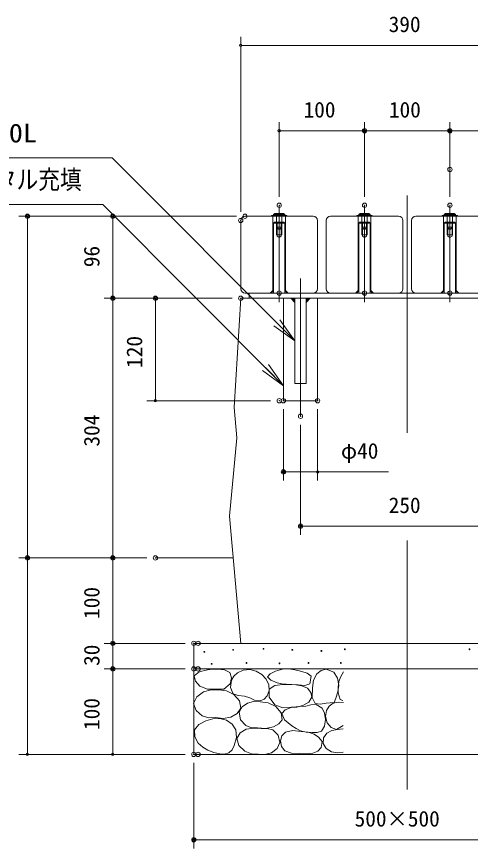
# Model space of a CAD drawing. Units: millimetres on the paper, scale 1:10. Extents: x 0 to 420, y 0 to 297.
# Drawn here: x 256.2 to 309.3, y 76 to 173.4 of the extents above; entities that cross this region are included whole.
import ezdxf
from ezdxf.enums import TextEntityAlignment as Align

# ---------------------------------------------------------------- set-up
doc = ezdxf.new("R2010")
doc.units = ezdxf.units.MM
doc.header["$PDMODE"] = 32
doc.header["$PDSIZE"] = 0.5
doc.linetypes.add('USER1', pattern=[50.8, 31.75, -6.35, 6.35, -6.35])
doc.linetypes.add('USER2', pattern=[19.05, 12.7, -6.35])
doc.layers.add('LY_2', color=7, linetype='Continuous', lineweight=18)
doc.styles.add('ＭＳ ゴシック', font='')
doc.styles.get('ＭＳ ゴシック').set_extended_font_data('MS Gothic')

# ---------------------------------------------------------------- blocks, each defined once
blk = doc.blocks.new('-000-_DOTSMALL')
at = {"color": 7, "linetype": 'Continuous', "lineweight": 13}
blk.add_circle((0, 0), 0.0625, dxfattribs=at)
blk.add_circle((0, 0), 0.0625, dxfattribs=at)

msp = doc.modelspace()

# ---------------------------------------------------------------- hatches: boundary and pattern name
at = {"layer": 'LY_2'}
for points in [[(288.297, 140.406), (288.797, 139.906), (288.797, 140.406)], [(290.597, 140.406), (290.097, 139.906), (290.097, 140.406)]]:
    msp.add_hatch(color=256, dxfattribs=at).paths.add_polyline_path(points)

# ---------------------------------------------------------------- linework, layer by layer
for p, q in [((282.447, 150.506), (282.447, 171.006)), ((282.447, 170.006), (321.447, 170.006)), ((286.947, 152.283), (286.947, 161.006)), ((296.947, 152.283), (296.947, 161.006)), ((306.947, 152.283), (306.947, 161.006)), ((286.947, 160.006), (296.947, 160.006)), ((296.947, 160.006), (306.947, 160.006)), ((306.947, 160.006), (316.947, 160.006)), ((267.369, 156.833), (243.203, 156.833)), ((266.285, 151.386), (248.107, 151.386)), ((281.947, 150.006), (256.447, 150.006)), ((257.447, 110.006), (257.447, 150.006)), ((267.447, 140.406), (267.447, 150.006)), ((281.447, 140.406), (266.447, 140.406)), ((267.447, 110.006), (267.447, 140.406)), ((281.447, 140.406), (271.447, 140.406)), ((272.447, 128.406), (272.447, 140.406)), ((287.447, 128.406), (287.447, 140.406)), ((288.797, 130.406), (288.797, 140.406)), ((290.097, 130.406), (290.097, 140.406)), ((291.447, 128.406), (291.447, 140.406)), ((288.797, 135.406), (286.675, 137.527)), ((287.029, 137.881), (288.797, 135.406)), ((288.797, 135.406), (286.322, 137.173)), ((285.683, 132.634), (287.447, 130.156)), ((287.447, 130.156), (284.975, 131.928)), ((287.447, 130.156), (285.329, 132.281)), ((290.097, 130.406), (288.797, 130.406)), ((285.947, 128.406), (271.447, 128.406)), ((291.447, 128.406), (287.447, 128.406)), ((287.447, 127.406), (287.447, 119.071)), ((291.447, 127.406), (291.447, 119.071)), ((289.447, 125.583), (289.447, 112.709)), ((291.447, 120.071), (287.447, 120.071)), ((299.762, 120.071), (291.447, 120.071)), ((314.447, 113.709), (289.447, 113.709)), ((271.447, 110.006), (256.447, 110.006)), ((271.447, 110.006), (256.447, 110.006)), ((257.447, 87.006), (257.447, 110.006)), ((267.447, 100.006), (267.447, 110.006)), ((275.947, 100.006), (266.447, 100.006)), ((267.447, 97.006), (267.447, 100.006)), ((275.947, 97.006), (266.447, 97.006)), ((267.447, 87.006), (267.447, 97.006)), ((276.947, 97.006), (276.947, 87.006)), ((276.947, 97.006), (294.447, 97.006)), ((276.978, 96.192), (277.566, 96.686)), ((277.566, 96.686), (278.539, 96.911)), ((278.539, 96.911), (279.154, 96.973)), ((279.154, 96.973), (279.753, 96.985)), ((279.753, 96.985), (280.544, 96.918)), ((280.544, 96.918), (281.165, 96.589)), ((281.165, 96.589), (281.353, 95.971)), ((281.648, 96.179), (282.057, 96.539)), ((282.057, 96.539), (282.746, 96.855)), ((282.746, 96.855), (283.495, 96.936)), ((283.495, 96.936), (284.237, 96.749)), ((284.237, 96.749), (284.907, 96.341)), ((285.578, 96.085), (285.89, 96.446)), ((285.89, 96.446), (286.526, 96.754)), ((286.526, 96.754), (287.335, 96.995)), ((287.335, 96.995), (288.06, 97.033)), ((288.06, 97.033), (288.794, 96.899)), ((288.794, 96.899), (289.594, 96.698)), ((289.594, 96.698), (290.242, 96.529)), ((290.242, 96.529), (290.682, 96.168)), ((290.985, 95.704), (291.349, 96.44)), ((291.349, 96.44), (291.849, 96.828)), ((291.849, 96.828), (292.464, 96.985)), ((292.464, 96.985), (293.356, 96.614)), ((293.356, 96.614), (293.789, 95.926)), ((294.472, 96.663), (294.162, 96.112)), ((277.125, 95.581), (276.978, 96.192)), ((277.647, 95.003), (277.125, 95.581)), ((281.353, 95.971), (281.19, 95.276)), ((281.249, 94.818), (281.364, 95.697)), ((281.364, 95.697), (281.648, 96.179)), ((284.907, 96.341), (285.431, 95.807)), ((285.431, 95.807), (285.749, 95.152)), ((285.96, 95.688), (285.578, 96.085)), ((286.721, 95.387), (285.96, 95.688)), ((290.682, 96.168), (290.543, 95.248)), ((290.854, 94.78), (290.985, 95.704)), ((293.789, 95.926), (293.926, 95.102)), ((293.951, 95.523), (293.853, 94.89)), ((294.162, 96.112), (293.951, 95.523)), ((278.543, 94.632), (277.647, 95.003)), ((278.093, 94.334), (278.98, 94.577)), ((279.48, 94.656), (278.543, 94.632)), ((278.98, 94.577), (279.877, 94.582)), ((280.447, 94.631), (279.48, 94.656)), ((279.877, 94.582), (280.79, 94.431)), ((281.19, 95.276), (280.447, 94.631)), ((281.562, 94.111), (281.249, 94.818)), ((285.782, 94.491), (285.551, 93.863)), ((285.749, 95.152), (285.782, 94.491)), ((285.773, 94.634), (286.427, 95.061)), ((285.791, 93.691), (285.773, 94.634)), ((286.427, 95.061), (287.363, 95.192)), ((287.253, 95.26), (286.721, 95.387)), ((287.753, 95.22), (287.253, 95.26)), ((287.363, 95.192), (288.15, 95.19)), ((288.448, 95.2), (287.753, 95.22)), ((288.15, 95.19), (288.897, 95.136)), ((289.176, 95.164), (288.448, 95.2)), ((288.897, 95.136), (289.611, 95.043)), ((289.937, 95.065), (289.176, 95.164)), ((289.611, 95.043), (290.264, 94.746)), ((290.543, 95.248), (289.937, 95.065)), ((290.264, 94.746), (290.651, 94.27)), ((290.818, 93.679), (290.854, 94.78)), ((293.926, 95.102), (293.839, 94.328)), ((293.853, 94.89), (293.852, 94.21)), ((276.903, 92.971), (277.287, 93.761)), ((277.287, 93.761), (278.093, 94.334)), ((280.79, 94.431), (281.636, 94.012)), ((282.161, 93.897), (281.562, 94.111)), ((281.636, 94.012), (282.286, 93.262)), ((282.875, 93.814), (282.161, 93.897)), ((283.491, 93.617), (282.875, 93.814)), ((284.064, 93.343), (283.491, 93.617)), ((285.185, 93.474), (284.709, 93.269)), ((285.551, 93.863), (285.185, 93.474)), ((286.442, 92.793), (285.791, 93.691)), ((290.766, 93.714), (290.407, 93.134)), ((290.651, 94.27), (290.766, 93.714)), ((291.151, 92.946), (290.818, 93.679)), ((293.604, 93.591), (293.381, 93.095)), ((293.839, 94.328), (293.604, 93.591)), ((293.852, 94.21), (294.1, 93.442)), ((277.204, 92.157), (276.903, 92.971)), ((282.256, 91.931), (282.599, 92.579)), ((282.286, 93.262), (282.454, 92.401)), ((282.599, 92.579), (283.222, 93.021)), ((283.222, 93.021), (283.952, 93.186)), ((283.952, 93.186), (284.709, 93.169)), ((284.709, 93.269), (284.064, 93.343)), ((284.709, 93.169), (285.677, 93.031)), ((285.677, 93.031), (286.567, 92.6)), ((287.363, 92.462), (286.442, 92.793)), ((286.567, 92.6), (287.18, 91.871)), ((288.339, 92.542), (287.363, 92.462)), ((287.662, 92.232), (288.367, 92.514)), ((289.034, 92.546), (288.339, 92.542)), ((288.367, 92.514), (289.242, 92.599)), ((289.734, 92.737), (289.034, 92.546)), ((289.242, 92.599), (290.069, 92.654)), ((290.407, 93.134), (289.734, 92.737)), ((290.069, 92.654), (290.669, 92.807)), ((290.669, 92.807), (291.268, 92.849)), ((291.747, 92.882), (291.151, 92.946)), ((291.268, 92.849), (291.965, 92.431)), ((292.464, 92.996), (291.747, 92.882)), ((293.381, 93.095), (292.464, 92.996)), ((292.489, 92.129), (292.797, 92.637)), ((292.797, 92.637), (293.257, 92.996)), ((293.257, 92.996), (293.867, 93.139)), ((293.867, 93.139), (294.496, 93.07)), ((294.1, 93.442), (294.422, 93.318)), ((277.944, 91.534), (277.204, 92.157)), ((278.704, 91.298), (277.944, 91.534)), ((282.029, 91.778), (281.289, 91.361)), ((282.454, 92.401), (282.029, 91.778)), ((282.419, 91.057), (282.256, 91.931)), ((287.18, 91.871), (287.31, 91.063)), ((287.251, 91.789), (287.662, 92.232)), ((287.578, 91.056), (287.251, 91.789)), ((291.965, 92.431), (292.276, 91.823)), ((292.276, 91.823), (292.356, 91.092)), ((292.369, 91.425), (292.489, 92.129)), ((277.525, 90.51), (278.341, 90.939)), ((278.341, 90.939), (279.176, 91.181)), ((279.48, 91.311), (278.704, 91.298)), ((279.176, 91.181), (279.995, 91.223)), ((280.373, 91.19), (279.48, 91.311)), ((279.995, 91.223), (280.769, 91.014)), ((281.289, 91.361), (280.373, 91.19)), ((280.769, 91.014), (281.425, 90.551)), ((281.425, 90.551), (281.859, 89.899)), ((283.049, 90.369), (282.419, 91.057)), ((286.924, 90.577), (286.295, 90.246)), ((287.31, 91.063), (286.924, 90.577)), ((288.423, 90.366), (287.578, 91.056)), ((292.356, 91.092), (292.265, 90.302)), ((292.564, 90.716), (292.369, 91.425)), ((293.045, 90.138), (292.564, 90.716)), ((277.027, 89.874), (277.525, 90.51)), ((277.058, 89.077), (277.027, 89.874)), ((281.859, 89.899), (281.945, 89)), ((282.38, 89.525), (283.098, 89.947)), ((283.711, 90.13), (283.049, 90.369)), ((283.098, 89.947), (283.96, 90.077)), ((284.411, 90.122), (283.711, 90.13)), ((283.96, 90.077), (284.833, 90.046)), ((285.341, 90.038), (284.411, 90.122)), ((284.833, 90.046), (285.536, 90.035)), ((286.295, 90.246), (285.341, 90.038)), ((285.536, 90.035), (286.195, 89.873)), ((286.195, 89.873), (286.825, 89.258)), ((287.265, 89.175), (287.67, 89.613)), ((287.67, 89.613), (288.546, 89.809)), ((288.939, 90.021), (288.423, 90.366)), ((288.546, 89.809), (289.539, 89.697)), ((289.455, 89.753), (288.939, 90.021)), ((290.106, 89.614), (289.455, 89.753)), ((289.539, 89.697), (290.33, 89.604)), ((290.794, 89.557), (290.106, 89.614)), ((290.33, 89.604), (291.045, 89.39)), ((291.91, 89.725), (291.398, 89.56)), ((292.265, 90.302), (291.91, 89.725)), ((292.539, 89.502), (293.12, 89.798)), ((293.679, 89.923), (293.045, 90.138)), ((293.12, 89.798), (293.778, 89.923)), ((294.447, 90.394), (293.679, 89.923)), ((293.778, 89.923), (294.447, 89.998)), ((277.473, 88.313), (277.058, 89.077)), ((281.945, 89), (281.686, 88.065)), ((281.983, 88.882), (282.38, 89.525)), ((282.212, 88.047), (281.983, 88.882)), ((286.825, 89.258), (287.038, 88.411)), ((287.084, 88.581), (287.265, 89.175)), ((291.398, 89.56), (290.794, 89.557)), ((291.045, 89.39), (291.557, 89.006)), ((291.557, 89.006), (291.965, 88.497)), ((292.093, 88.263), (292.152, 88.932)), ((292.152, 88.932), (292.539, 89.502)), ((277.989, 87.849), (277.473, 88.313)), ((278.588, 87.52), (277.989, 87.849)), ((281.686, 88.065), (281.424, 87.547)), ((282.925, 87.37), (282.212, 88.047)), ((286.712, 87.68), (286.047, 87.172)), ((287.038, 88.411), (286.712, 87.68)), ((287.217, 87.938), (287.084, 88.581)), ((287.614, 87.437), (287.217, 87.938)), ((291.882, 87.828), (291.48, 87.4)), ((291.965, 88.497), (291.882, 87.828)), ((292.457, 87.689), (292.093, 88.263)), ((293.084, 87.322), (292.457, 87.689)), ((275.947, 87.006), (256.447, 87.006)), ((276.947, 87.006), (294.447, 87.006)), ((279.28, 87.247), (278.588, 87.52)), ((280.001, 87.074), (279.28, 87.247)), ((280.539, 87.034), (280.001, 87.074)), ((281.041, 87.173), (280.539, 87.034)), ((281.424, 87.547), (281.041, 87.173)), ((283.691, 87.079), (282.925, 87.37)), ((284.486, 87.048), (283.691, 87.079)), ((285.271, 86.979), (284.486, 87.048)), ((286.047, 87.172), (285.271, 86.979)), ((288.41, 87.148), (287.614, 87.437)), ((289.316, 87.103), (288.41, 87.148)), ((290.116, 87.072), (289.316, 87.103)), ((290.905, 87.158), (290.116, 87.072)), ((291.48, 87.4), (290.905, 87.158)), ((293.77, 87.193), (293.084, 87.322)), ((294.447, 87.272), (293.77, 87.193)), ((276.947, 86.006), (276.947, 76.006)), ((326.947, 77.006), (276.947, 77.006))]:
    msp.add_line(p, q, dxfattribs=at)
at = {"layer": 'LY_2', "linetype": 'USER1'}
for p, q in [((301.947, 124.658), (301.947, 152.423)), ((286.947, 139.951), (286.947, 151.283)), ((296.947, 139.951), (296.947, 151.283)), ((306.947, 139.951), (306.947, 151.283)), ((289.447, 126.583), (289.447, 142.718)), ((301.947, 82.903), (301.947, 112.041))]:
    msp.add_line(p, q, dxfattribs=at)
at = {"layer": 'LY_2', "lineweight": 13}
for p, q in [((282.947, 150.006), (290.947, 150.006)), ((286.047, 150.106), (287.847, 150.106)), ((286.047, 150.006), (286.047, 150.106)), ((286.047, 150.006), (287.847, 150.006)), ((286.297, 150.206), (286.447, 150.306)), ((287.597, 150.206), (286.297, 150.206)), ((286.297, 150.206), (286.297, 150.106)), ((287.447, 150.306), (286.447, 150.306)), ((286.597, 150.006), (286.647, 149.956)), ((286.647, 148.731), (286.647, 149.956)), ((287.297, 150.006), (287.247, 149.956)), ((287.247, 148.731), (287.247, 149.956)), ((287.447, 150.306), (287.597, 150.206)), ((287.597, 150.206), (287.597, 150.106)), ((287.847, 150.006), (287.847, 150.106)), ((292.947, 150.006), (300.947, 150.006)), ((296.047, 150.106), (297.847, 150.106)), ((296.047, 150.006), (296.047, 150.106)), ((296.047, 150.006), (297.847, 150.006)), ((296.297, 150.206), (296.447, 150.306)), ((297.597, 150.206), (296.297, 150.206)), ((296.297, 150.206), (296.297, 150.106)), ((297.447, 150.306), (296.447, 150.306)), ((296.597, 150.006), (296.647, 149.956)), ((296.647, 148.731), (296.647, 149.956)), ((297.297, 150.006), (297.247, 149.956)), ((297.247, 148.731), (297.247, 149.956)), ((297.447, 150.306), (297.597, 150.206)), ((297.597, 150.206), (297.597, 150.106)), ((297.847, 150.006), (297.847, 150.106)), ((302.947, 150.006), (310.947, 150.006)), ((306.047, 150.106), (307.847, 150.106)), ((306.047, 150.006), (306.047, 150.106)), ((306.047, 150.006), (307.847, 150.006)), ((306.297, 150.206), (306.447, 150.306)), ((307.597, 150.206), (306.297, 150.206)), ((306.297, 150.206), (306.297, 150.106)), ((307.447, 150.306), (306.447, 150.306)), ((306.597, 150.006), (306.647, 149.956)), ((306.647, 148.731), (306.647, 149.956)), ((307.297, 150.006), (307.247, 149.956)), ((307.247, 148.731), (307.247, 149.956)), ((307.447, 150.306), (307.597, 150.206)), ((307.597, 150.206), (307.597, 150.106)), ((307.847, 150.006), (307.847, 150.106)), ((282.447, 141.506), (282.447, 149.506)), ((286.297, 149.206), (286.397, 149.306)), ((286.297, 141.006), (286.297, 149.206)), ((286.297, 149.206), (287.597, 149.206)), ((286.397, 149.306), (287.497, 149.306)), ((287.597, 149.206), (287.497, 149.306)), ((287.597, 141.006), (287.597, 149.206)), ((291.447, 141.506), (291.447, 149.506)), ((292.447, 141.506), (292.447, 149.506)), ((296.297, 149.206), (296.397, 149.306)), ((296.297, 141.006), (296.297, 149.206)), ((296.297, 149.206), (297.597, 149.206)), ((296.397, 149.306), (297.497, 149.306)), ((297.597, 149.206), (297.497, 149.306)), ((297.597, 141.006), (297.597, 149.206)), ((301.447, 141.506), (301.447, 149.506)), ((302.447, 141.506), (302.447, 149.506)), ((306.297, 149.206), (306.397, 149.306)), ((306.297, 141.006), (306.297, 149.206)), ((306.297, 149.206), (307.597, 149.206)), ((306.397, 149.306), (307.497, 149.306)), ((307.597, 149.206), (307.497, 149.306)), ((307.597, 141.006), (307.597, 149.206)), ((286.647, 148.731), (287.247, 148.731)), ((286.647, 148.731), (286.872, 148.506)), ((287.022, 148.506), (286.872, 148.506)), ((287.022, 148.506), (287.247, 148.731)), ((296.647, 148.731), (297.247, 148.731)), ((296.647, 148.731), (296.872, 148.506)), ((297.022, 148.506), (296.872, 148.506)), ((297.022, 148.506), (297.247, 148.731)), ((306.647, 148.731), (307.247, 148.731)), ((306.647, 148.731), (306.872, 148.506)), ((307.022, 148.506), (306.872, 148.506)), ((307.022, 148.506), (307.247, 148.731)), ((286.297, 141.306), (285.997, 141.006)), ((287.597, 141.306), (287.897, 141.006)), ((296.297, 141.306), (295.997, 141.006)), ((297.597, 141.306), (297.897, 141.006)), ((306.297, 141.306), (305.997, 141.006)), ((307.597, 141.306), (307.897, 141.006)), ((282.447, 140.406), (281.661, 127.63)), ((282.447, 140.406), (321.447, 140.406)), ((283.447, 140.406), (283.447, 141.006)), ((281.661, 127.63), (281.985, 124.065)), ((281.985, 124.065), (281.12, 114.883)), ((281.12, 114.883), (282.447, 100.006)), ((272.447, 110.006), (281.555, 110.006)), ((276.947, 87.006), (276.947, 100.006)), ((276.947, 100.006), (326.947, 100.006)), ((276.947, 97.006), (326.947, 97.006)), ((276.947, 87.006), (326.947, 87.006))]:
    msp.add_line(p, q, dxfattribs=at)
at = {"layer": 'LY_2', "linetype": 'USER2'}
for p, q in [((286.647, 147.806), (286.647, 149.306)), ((286.697, 147.65), (286.697, 149.306)), ((287.197, 147.65), (287.197, 149.306)), ((287.247, 147.806), (287.247, 149.306)), ((296.647, 147.806), (296.647, 149.306)), ((296.697, 147.65), (296.697, 149.306)), ((297.197, 147.65), (297.197, 149.306)), ((297.247, 147.806), (297.247, 149.306)), ((306.647, 147.806), (306.647, 149.306)), ((306.697, 147.65), (306.697, 149.306)), ((307.197, 147.65), (307.197, 149.306)), ((307.247, 147.806), (307.247, 149.306)), ((286.647, 147.806), (287.247, 147.806)), ((286.947, 147.506), (286.697, 147.65)), ((286.947, 147.506), (287.197, 147.65)), ((296.647, 147.806), (297.247, 147.806)), ((296.947, 147.506), (296.697, 147.65)), ((296.947, 147.506), (297.197, 147.65)), ((306.647, 147.806), (307.247, 147.806)), ((306.947, 147.506), (306.697, 147.65)), ((306.947, 147.506), (307.197, 147.65))]:
    msp.add_line(p, q, dxfattribs=at)
at = {"layer": 'LY_2'}
for points in [[(288.297, 140.406), (288.797, 139.906), (288.797, 140.406)], [(290.597, 140.406), (290.097, 139.906), (290.097, 140.406)]]:
    msp.add_lwpolyline(points, close=True, dxfattribs=at)
at = {"layer": 'LY_2', "lineweight": 13}
for centre in [(285.117, 99.366), (294.643, 99.31), (309.251, 99.31), (278.181, 99.009), (281.559, 99.254), (288.479, 99.254), (291.897, 99.114), (279.042, 97.601), (283.128, 97.713), (286.994, 97.657), (290.384, 97.713), (294.166, 97.713)]:
    msp.add_circle(centre, 0.05, dxfattribs=at)
for centre, start, end in [((282.947, 149.506), 90, 180), ((290.947, 149.506), 0, 90), ((292.947, 149.506), 90, 180), ((300.947, 149.506), 0, 90), ((302.947, 149.506), 90, 180), ((282.947, 141.506), 180, 270), ((290.947, 141.506), 270, 0), ((292.947, 141.506), 180, 270), ((300.947, 141.506), 270, 0), ((302.947, 141.506), 180, 270)]:
    msp.add_arc(centre, 0.5, start, end, dxfattribs=at)
at = {"layer": 'LY_2'}
for p in [(296.947, 160.006), (296.947, 160.006), (306.947, 160.006), (306.947, 155.473), (286.947, 151.283), (296.947, 151.283), (306.947, 151.283), (257.447, 150.006), (267.447, 150.006), (282.947, 150.006), (282.947, 150.006), (282.447, 149.506), (267.447, 140.406), (272.447, 140.406), (282.447, 140.406), (282.447, 140.406), (282.447, 140.406), (286.947, 128.406), (287.447, 128.406), (291.447, 128.406), (289.447, 126.583), (287.447, 120.071), (289.447, 113.709), (257.447, 110.006), (267.447, 110.006), (272.447, 110.006), (272.447, 110.006), (272.447, 110.006), (272.447, 110.006), (267.447, 100.006), (276.947, 100.006), (277.447, 100.006), (267.447, 97.006), (276.947, 97.006), (277.447, 97.006), (276.947, 87.006), (276.947, 87.006), (277.447, 87.006), (276.947, 77.006)]:
    msp.add_point(p, dxfattribs=at)

# ---------------------------------------------------------------- block references
at = {"layer": 'LY_2', "xscale": 2.32, "yscale": 2.32}
for p, rotation in [((282.447, 170.006), 180), ((286.947, 160.006), 180), ((296.947, 160.006), 180), ((306.947, 160.006), 180), ((257.447, 150.006), 90), ((267.447, 150.006), 90), ((267.447, 140.406), 270), ((267.447, 140.406), 90), ((272.447, 140.406), 90), ((272.447, 128.406), 270), ((287.447, 120.071), 180), ((289.447, 113.709), 180), ((257.447, 110.006), 270), ((257.447, 110.006), 90), ((267.447, 110.006), 90), ((267.447, 110.006), 270), ((267.447, 100.006), 270), ((267.447, 100.006), 90), ((267.447, 97.006), 270), ((267.447, 97.006), 90), ((257.447, 87.006), 270), ((267.447, 87.006), 270), ((276.947, 77.006), 180)]:
    msp.add_blockref('-000-_DOTSMALL', p, dxfattribs=dict(at, rotation=rotation))
for p in [(296.947, 160.006), (306.947, 160.006), (291.447, 120.071)]:
    msp.add_blockref('-000-_DOTSMALL', p, dxfattribs=at)

# ---------------------------------------------------------------- texts
at = {"layer": 'LY_2', "style": 'ＭＳ ゴシック'}
for s, p in [('390', (299.777, 171.006)), ('100', (289.804, 161.006)), ('100', (299.804, 161.006)), ('φ40', (294.182, 121.071)), ('250', (299.777, 114.709)), ('500×500', (295.787, 78.006))]:
    msp.add_text(s, height=1.833, dxfattribs=at).set_placement(p, align=Align.BOTTOM_LEFT)
for s, width, p in [('D13×100L', 1.1, (243.759, 157.983)), ('モルタル充填', 0.85, (248.524, 152.536))]:
    msp.add_text(s, height=2.199, dxfattribs=dict(at, width=width)).set_placement(p, align=Align.BOTTOM_LEFT)
for s, p in [('96', (266.447, 144.039)), ('120', (271.447, 132.248)), ('304', (266.447, 123.036)), ('100', (266.447, 102.863)), ('30', (266.447, 97.361)), ('100', (266.447, 89.863))]:
    msp.add_text(s, height=1.833, rotation=90, dxfattribs=at).set_placement(p, align=Align.BOTTOM_LEFT)

# ---------------------------------------------------------------- next in the draw order: wipeouts: each hides what was drawn before it
for points in [[(286.297, 141.306), (286.297, 141.006), (285.997, 141.006)], [(287.597, 141.306), (287.597, 141.006), (287.897, 141.006)], [(296.297, 141.306), (296.297, 141.006), (295.997, 141.006)], [(297.597, 141.306), (297.597, 141.006), (297.897, 141.006)], [(306.297, 141.306), (306.297, 141.006), (305.997, 141.006)], [(307.597, 141.306), (307.597, 141.006), (307.897, 141.006)]]:
    msp.add_wipeout(points)

# ---------------------------------------------------------------- next in the draw order: linework, layer by layer
at = {"layer": 'LY_2'}
for p, q in [((288.797, 135.406), (267.369, 156.833)), ((287.447, 130.156), (266.285, 151.386))]:
    msp.add_line(p, q, dxfattribs=at)
at = {"layer": 'LY_2', "lineweight": 13}
for p, q in [((286.197, 141.306), (286.197, 150.006)), ((287.697, 141.306), (287.697, 150.006)), ((296.197, 141.306), (296.197, 150.006)), ((297.697, 141.306), (297.697, 150.006)), ((306.197, 141.306), (306.197, 150.006)), ((307.697, 141.306), (307.697, 150.006)), ((285.897, 141.006), (286.197, 141.306)), ((287.997, 141.006), (287.697, 141.306)), ((295.897, 141.006), (296.197, 141.306)), ((297.997, 141.006), (297.697, 141.306)), ((305.897, 141.006), (306.197, 141.306)), ((307.997, 141.006), (307.697, 141.306)), ((282.947, 141.006), (290.947, 141.006)), ((283.447, 141.006), (286.547, 141.006)), ((287.347, 141.006), (296.547, 141.006)), ((292.947, 141.006), (300.947, 141.006)), ((297.347, 141.006), (306.547, 141.006)), ((302.947, 141.006), (310.947, 141.006)), ((307.347, 141.006), (316.547, 141.006))]:
    msp.add_line(p, q, dxfattribs=at)
for points in [[(286.297, 141.306), (286.297, 141.006), (285.997, 141.006)], [(287.597, 141.306), (287.597, 141.006), (287.897, 141.006)], [(296.297, 141.306), (296.297, 141.006), (295.997, 141.006)], [(297.597, 141.306), (297.597, 141.006), (297.897, 141.006)], [(306.297, 141.306), (306.297, 141.006), (305.997, 141.006)], [(307.597, 141.306), (307.597, 141.006), (307.897, 141.006)]]:
    msp.add_lwpolyline(points, close=True, dxfattribs=at)
at = {"layer": 'LY_2'}
for p in [(286.947, 141.006), (296.947, 141.006), (306.947, 141.006)]:
    msp.add_point(p, dxfattribs=at)

doc.saveas('drawing.dxf')
